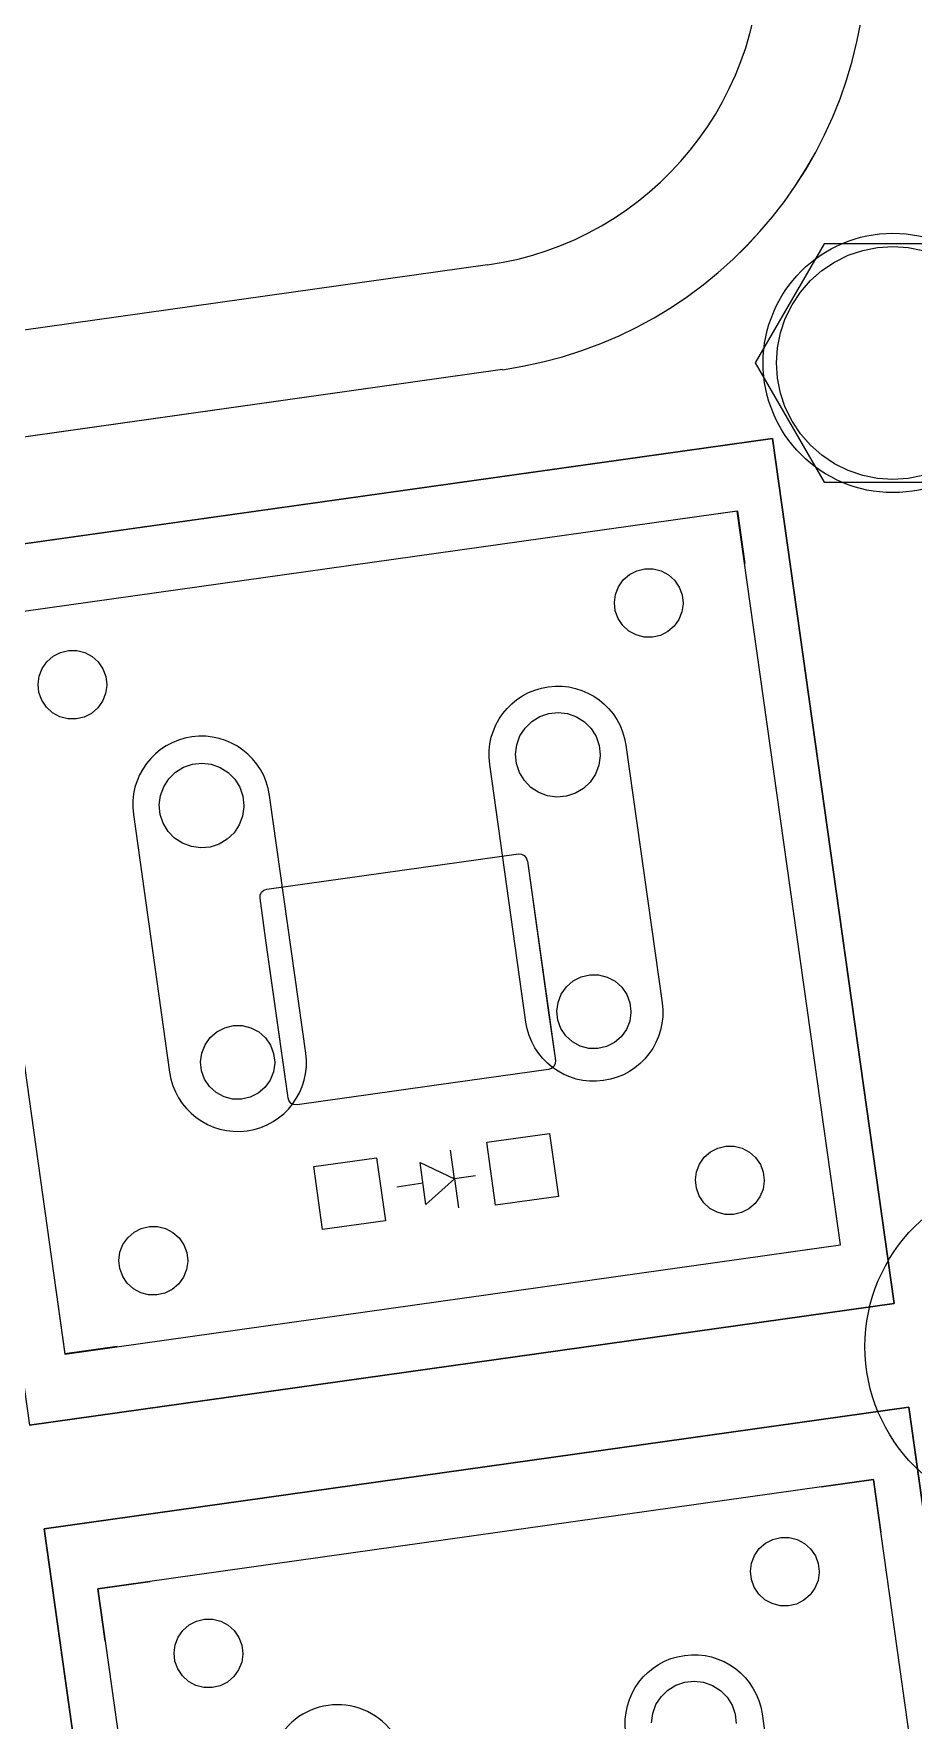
# Model space of a CAD drawing. Header units: inches. Extents: x -4 to 333, y -4 to 107.
# Drawn here: x 21.1 to 37.72, y 51.76 to 83.62 of the extents above; entities that cross this region are included whole.
import ezdxf

# ---------------------------------------------------------------- set-up
doc = ezdxf.new("R2010")
doc.units = ezdxf.units.IN
doc.header["$MEASUREMENT"] = 0
doc.layers.get('0').update_dxf_attribs({"color": 1})
for name, color, linetype in [('KICAD_EXPORT', 12, 'Continuous'), ('OUTLINE_CASE', 5, 'Continuous'), ('OUTLINE_CURVED', 6, 'Continuous')]:
    doc.layers.add(name, color=color, linetype=linetype)

# ---------------------------------------------------------------- blocks, each defined once
blk = doc.blocks.new('switch')
for points in [[(75.655, 33.601), (75.655, 17.101), (92.155, 17.101), (92.155, 33.601), (75.655, 33.601)], [(76.505, 32.339), (76.505, 18.339), (91.305, 18.339), (91.305, 32.339), (76.505, 32.339)]]:
    blk.add_lwpolyline(points)
for points in [[(79.205, 28.25), (79.205, 23.336, 1), (81.805, 23.336), (81.805, 28.25, 1)], [(88.605, 28.25), (88.605, 23.336, -1), (86.005, 23.336), (86.005, 28.25, -1)]]:
    blk.add_lwpolyline(points, format="xyb", close=True)

msp = doc.modelspace()

# ---------------------------------------------------------------- linework, layer by layer
at = {"layer": 'KICAD_EXPORT', "linetype": 'Continuous'}
for p, q in [((36.231, 79.305), (36.49, 79.432)), ((36.231, 79.305), (36.49, 79.432)), ((36.49, 79.432), (36.762, 79.524)), ((36.49, 79.432), (36.762, 79.524)), ((36.762, 79.524), (37.044, 79.58)), ((36.762, 79.524), (37.044, 79.58)), ((37.044, 79.58), (37.331, 79.599)), ((37.044, 79.58), (37.331, 79.599)), ((37.331, 79.599), (37.619, 79.58)), ((37.331, 79.599), (37.619, 79.58)), ((37.619, 79.58), (37.901, 79.524)), ((37.619, 79.58), (37.901, 79.524)), ((35.776, 78.955), (35.992, 79.145)), ((35.776, 78.955), (35.992, 79.145)), ((35.992, 79.145), (36.231, 79.305)), ((35.992, 79.145), (36.231, 79.305)), ((35.426, 78.499), (35.586, 78.739)), ((35.426, 78.499), (35.586, 78.739)), ((35.586, 78.739), (35.776, 78.955)), ((35.586, 78.739), (35.776, 78.955)), ((35.299, 78.241), (35.426, 78.499)), ((35.299, 78.241), (35.426, 78.499)), ((35.206, 77.969), (35.299, 78.241)), ((35.206, 77.969), (35.299, 78.241)), ((35.15, 77.686), (35.206, 77.969)), ((35.15, 77.686), (35.206, 77.969)), ((35.131, 77.399), (35.15, 77.686)), ((35.131, 77.399), (35.15, 77.686)), ((29.954, 77.272), (-0.373, 73.01)), ((35.15, 77.112), (35.131, 77.399)), ((35.15, 77.112), (35.131, 77.399)), ((35.206, 76.83), (35.15, 77.112)), ((35.206, 76.83), (35.15, 77.112)), ((35.299, 76.557), (35.206, 76.83)), ((35.299, 76.557), (35.206, 76.83)), ((35.426, 76.299), (35.299, 76.557)), ((35.426, 76.299), (35.299, 76.557)), ((35.586, 76.06), (35.426, 76.299)), ((35.586, 76.06), (35.426, 76.299)), ((18.72, 73.674), (35.06, 75.97)), ((35.06, 75.97), (37.356, 59.631)), ((35.776, 75.844), (35.586, 76.06)), ((35.776, 75.844), (35.586, 76.06)), ((35.992, 75.654), (35.776, 75.844)), ((35.992, 75.654), (35.776, 75.844)), ((36.231, 75.494), (35.992, 75.654)), ((36.231, 75.494), (35.992, 75.654)), ((36.49, 75.367), (36.231, 75.494)), ((36.49, 75.367), (36.231, 75.494)), ((36.762, 75.274), (36.49, 75.367)), ((36.762, 75.274), (36.49, 75.367)), ((37.044, 75.218), (36.762, 75.274)), ((37.044, 75.218), (36.762, 75.274)), ((37.331, 75.199), (37.044, 75.218)), ((37.331, 75.199), (37.044, 75.218)), ((37.619, 75.218), (37.331, 75.199)), ((37.619, 75.218), (37.331, 75.199)), ((37.901, 75.274), (37.619, 75.218)), ((37.901, 75.274), (37.619, 75.218)), ((34.394, 74.602), (33.403, 74.463)), ((34.394, 74.602), (34.533, 73.611)), ((32.146, 73.171), (32.236, 73.299)), ((32.146, 73.171), (32.236, 73.299)), ((32.236, 73.299), (32.354, 73.402)), ((32.236, 73.299), (32.354, 73.402)), ((32.354, 73.402), (32.493, 73.473)), ((32.354, 73.402), (32.493, 73.473)), ((32.493, 73.473), (32.644, 73.51)), ((32.493, 73.473), (32.644, 73.51)), ((32.644, 73.51), (32.801, 73.509)), ((32.644, 73.51), (32.801, 73.509)), ((32.801, 73.509), (32.952, 73.471)), ((32.801, 73.509), (32.952, 73.471)), ((32.952, 73.471), (33.09, 73.398)), ((32.952, 73.471), (33.09, 73.398)), ((33.09, 73.398), (33.207, 73.294)), ((33.09, 73.398), (33.207, 73.294)), ((33.207, 73.294), (33.295, 73.165)), ((33.207, 73.294), (33.295, 73.165)), ((32.069, 72.871), (32.089, 73.026)), ((32.069, 72.871), (32.089, 73.026)), ((32.089, 73.026), (32.146, 73.171)), ((32.089, 73.026), (32.146, 73.171)), ((33.295, 73.165), (33.35, 73.019)), ((33.295, 73.165), (33.35, 73.019)), ((33.35, 73.019), (33.369, 72.864)), ((33.35, 73.019), (33.369, 72.864)), ((32.086, 72.716), (32.069, 72.871)), ((32.086, 72.716), (32.069, 72.871)), ((32.14, 72.569), (32.086, 72.716)), ((32.14, 72.569), (32.086, 72.716)), ((33.347, 72.696), (33.289, 72.551)), ((33.347, 72.696), (33.289, 72.551)), ((33.369, 72.851), (33.347, 72.696)), ((33.369, 72.851), (33.347, 72.696)), ((33.369, 72.864), (33.369, 72.851)), ((33.369, 72.864), (33.369, 72.851)), ((32.227, 72.44), (32.14, 72.569)), ((32.227, 72.44), (32.14, 72.569)), ((32.343, 72.334), (32.227, 72.44)), ((32.343, 72.334), (32.227, 72.44)), ((32.48, 72.26), (32.343, 72.334)), ((32.48, 72.26), (32.343, 72.334)), ((33.079, 72.323), (32.939, 72.253)), ((33.079, 72.323), (32.939, 72.253)), ((33.198, 72.424), (33.079, 72.323)), ((33.198, 72.424), (33.079, 72.323)), ((33.289, 72.551), (33.198, 72.424)), ((33.289, 72.551), (33.198, 72.424)), ((32.631, 72.22), (32.48, 72.26)), ((32.631, 72.22), (32.48, 72.26)), ((32.787, 72.218), (32.631, 72.22)), ((32.787, 72.218), (32.631, 72.22)), ((32.939, 72.253), (32.787, 72.218)), ((32.939, 72.253), (32.787, 72.218)), ((21.255, 71.628), (21.345, 71.756)), ((21.255, 71.628), (21.345, 71.756)), ((21.345, 71.756), (21.462, 71.859)), ((21.345, 71.756), (21.462, 71.859)), ((21.462, 71.859), (21.601, 71.93)), ((21.462, 71.859), (21.601, 71.93)), ((21.601, 71.93), (21.753, 71.967)), ((21.601, 71.93), (21.753, 71.967)), ((21.753, 71.967), (21.909, 71.966)), ((21.753, 71.967), (21.909, 71.966)), ((21.909, 71.966), (22.061, 71.928)), ((21.909, 71.966), (22.061, 71.928)), ((22.061, 71.928), (22.199, 71.855)), ((22.061, 71.928), (22.199, 71.855)), ((22.199, 71.855), (22.315, 71.751)), ((22.199, 71.855), (22.315, 71.751)), ((22.315, 71.751), (22.404, 71.622)), ((22.315, 71.751), (22.404, 71.622)), ((21.178, 71.328), (21.198, 71.483)), ((21.178, 71.328), (21.198, 71.483)), ((21.198, 71.483), (21.255, 71.628)), ((21.198, 71.483), (21.255, 71.628)), ((22.404, 71.622), (22.459, 71.476)), ((22.404, 71.622), (22.459, 71.476)), ((22.459, 71.476), (22.478, 71.321)), ((22.459, 71.476), (22.478, 71.321)), ((21.195, 71.173), (21.178, 71.328)), ((21.195, 71.173), (21.178, 71.328)), ((21.249, 71.026), (21.195, 71.173)), ((21.249, 71.026), (21.195, 71.173)), ((22.456, 71.153), (22.397, 71.008)), ((22.456, 71.153), (22.397, 71.008)), ((22.478, 71.308), (22.456, 71.153)), ((22.478, 71.308), (22.456, 71.153)), ((22.478, 71.321), (22.478, 71.308)), ((22.478, 71.321), (22.478, 71.308)), ((21.336, 70.896), (21.249, 71.026)), ((21.336, 70.896), (21.249, 71.026)), ((21.451, 70.791), (21.336, 70.896)), ((21.451, 70.791), (21.336, 70.896)), ((21.588, 70.717), (21.451, 70.791)), ((21.588, 70.717), (21.451, 70.791)), ((22.187, 70.78), (22.048, 70.71)), ((22.187, 70.78), (22.048, 70.71)), ((22.306, 70.881), (22.187, 70.78)), ((22.306, 70.881), (22.187, 70.78)), ((22.397, 71.008), (22.306, 70.881)), ((22.397, 71.008), (22.306, 70.881)), ((30.661, 70.721), (30.83, 70.779)), ((30.83, 70.779), (31.007, 70.797)), ((31.007, 70.797), (31.184, 70.776)), ((31.184, 70.776), (31.352, 70.716)), ((21.739, 70.677), (21.588, 70.717)), ((21.739, 70.677), (21.588, 70.717)), ((21.896, 70.675), (21.739, 70.677)), ((21.896, 70.675), (21.739, 70.677)), ((22.048, 70.71), (21.896, 70.675)), ((22.048, 70.71), (21.896, 70.675)), ((30.285, 70.353), (30.381, 70.503)), ((30.381, 70.503), (30.509, 70.628)), ((30.509, 70.628), (30.661, 70.721)), ((31.352, 70.716), (31.503, 70.621)), ((31.503, 70.621), (31.628, 70.494)), ((31.628, 70.494), (31.723, 70.343)), ((30.201, 70.008), (30.224, 70.185)), ((30.224, 70.185), (30.285, 70.353)), ((31.723, 70.343), (31.781, 70.175)), ((31.781, 70.175), (31.801, 69.997)), ((23.928, 69.763), (24.097, 69.82)), ((24.097, 69.82), (24.275, 69.839)), ((24.275, 69.839), (24.452, 69.818)), ((24.452, 69.818), (24.62, 69.758)), ((30.219, 69.831), (30.201, 70.008)), ((30.275, 69.662), (30.219, 69.831)), ((31.776, 69.798), (31.713, 69.632)), ((31.801, 69.975), (31.776, 69.798)), ((31.801, 69.997), (31.801, 69.975)), ((23.553, 69.394), (23.649, 69.544)), ((23.649, 69.544), (23.777, 69.669)), ((23.777, 69.669), (23.928, 69.763)), ((24.62, 69.758), (24.77, 69.662)), ((24.77, 69.662), (24.896, 69.536)), ((24.896, 69.536), (24.991, 69.384)), ((30.368, 69.509), (30.275, 69.662)), ((30.491, 69.381), (30.368, 69.509)), ((31.614, 69.483), (31.485, 69.36)), ((31.713, 69.632), (31.614, 69.483)), ((23.469, 69.05), (23.492, 69.227)), ((23.492, 69.227), (23.553, 69.394)), ((24.991, 69.384), (25.049, 69.216)), ((25.049, 69.216), (25.069, 69.039)), ((30.641, 69.283), (30.491, 69.381)), ((30.808, 69.221), (30.641, 69.283)), ((30.985, 69.197), (30.808, 69.221)), ((31.162, 69.214), (30.985, 69.197)), ((31.332, 69.269), (31.162, 69.214)), ((31.485, 69.36), (31.332, 69.269)), ((23.487, 68.872), (23.469, 69.05)), ((23.543, 68.703), (23.487, 68.872)), ((25.044, 68.84), (24.981, 68.673)), ((25.069, 69.016), (25.044, 68.84)), ((25.069, 69.039), (25.069, 69.016)), ((23.635, 68.551), (23.543, 68.703)), ((23.759, 68.422), (23.635, 68.551)), ((24.882, 68.524), (24.753, 68.401)), ((24.981, 68.673), (24.882, 68.524)), ((23.908, 68.325), (23.759, 68.422)), ((24.076, 68.262), (23.908, 68.325)), ((24.252, 68.239), (24.076, 68.262)), ((24.43, 68.255), (24.252, 68.239)), ((24.6, 68.31), (24.43, 68.255)), ((24.753, 68.401), (24.6, 68.31)), ((25.501, 67.457), (30.255, 68.125)), ((25.501, 67.457), (30.255, 68.125)), ((30.255, 68.125), (30.313, 68.122)), ((30.255, 68.125), (30.313, 68.122)), ((30.313, 68.122), (30.366, 68.096)), ((30.313, 68.122), (30.366, 68.096)), ((30.366, 68.096), (30.405, 68.053)), ((30.366, 68.096), (30.405, 68.053)), ((30.405, 68.053), (30.424, 67.997)), ((30.405, 68.053), (30.424, 67.997)), ((30.424, 67.997), (30.426, 67.985)), ((30.424, 67.997), (30.426, 67.985)), ((30.426, 67.985), (30.426, 67.985)), ((30.426, 67.985), (30.63, 66.532)), ((30.426, 67.985), (30.426, 67.985)), ((30.426, 67.985), (30.627, 66.552)), ((25.374, 67.288), (25.377, 67.346)), ((25.374, 67.288), (25.377, 67.346)), ((25.492, 66.446), (25.374, 67.288)), ((25.492, 66.446), (25.374, 67.288)), ((25.377, 67.346), (25.402, 67.399)), ((25.377, 67.346), (25.402, 67.399)), ((25.402, 67.399), (25.435, 67.428)), ((25.402, 67.399), (25.435, 67.428)), ((25.435, 67.428), (25.446, 67.438)), ((25.435, 67.428), (25.446, 67.438)), ((25.446, 67.438), (25.501, 67.457)), ((25.446, 67.438), (25.501, 67.457)), ((25.61, 65.608), (25.492, 66.446)), ((25.492, 66.446), (25.492, 66.446)), ((25.61, 65.603), (25.492, 66.446)), ((25.492, 66.446), (25.492, 66.446)), ((30.627, 66.552), (30.822, 65.169)), ((30.63, 66.532), (30.827, 65.13)), ((31.163, 65.613), (31.29, 65.724)), ((31.29, 65.724), (31.439, 65.801)), ((31.439, 65.801), (31.603, 65.84)), ((31.603, 65.84), (31.771, 65.839)), ((31.771, 65.839), (31.934, 65.798)), ((31.934, 65.798), (32.083, 65.72)), ((32.083, 65.72), (32.208, 65.608)), ((25.898, 63.558), (25.61, 65.608)), ((25.898, 63.558), (25.61, 65.603)), ((30.983, 65.152), (31.005, 65.319)), ((31.005, 65.319), (31.066, 65.476)), ((31.066, 65.476), (31.163, 65.613)), ((32.208, 65.608), (32.304, 65.469)), ((32.304, 65.469), (32.363, 65.312)), ((32.363, 65.312), (32.383, 65.145)), ((30.822, 65.169), (30.955, 64.222)), ((30.827, 65.13), (30.955, 64.222)), ((31.002, 64.985), (30.983, 65.152)), ((32.383, 65.13), (32.359, 64.964)), ((32.383, 65.145), (32.383, 65.13)), ((24.431, 64.655), (24.558, 64.765)), ((24.558, 64.765), (24.707, 64.842)), ((24.707, 64.842), (24.87, 64.882)), ((24.87, 64.882), (25.039, 64.881)), ((25.039, 64.881), (25.202, 64.84)), ((25.202, 64.84), (25.351, 64.761)), ((25.351, 64.761), (25.476, 64.649)), ((31.06, 64.827), (31.002, 64.985)), ((31.153, 64.688), (31.06, 64.827)), ((31.278, 64.574), (31.153, 64.688)), ((32.297, 64.808), (32.199, 64.671)), ((32.359, 64.964), (32.297, 64.808)), ((24.251, 64.194), (24.273, 64.36)), ((24.273, 64.36), (24.334, 64.517)), ((24.334, 64.517), (24.431, 64.655)), ((25.476, 64.649), (25.571, 64.511)), ((25.571, 64.511), (25.631, 64.353)), ((31.426, 64.494), (31.278, 64.574)), ((31.588, 64.451), (31.426, 64.494)), ((31.756, 64.449), (31.588, 64.451)), ((31.92, 64.486), (31.756, 64.449)), ((32.071, 64.562), (31.92, 64.486)), ((32.199, 64.671), (32.071, 64.562)), ((24.269, 64.027), (24.251, 64.194)), ((25.651, 64.172), (25.627, 64.005)), ((25.631, 64.353), (25.651, 64.186)), ((25.651, 64.186), (25.651, 64.172)), ((30.827, 64.053), (28.71, 63.755)), ((30.827, 64.053), (28.71, 63.755)), ((30.882, 64.072), (30.827, 64.053)), ((30.882, 64.072), (30.827, 64.053)), ((30.926, 64.111), (30.882, 64.072)), ((30.926, 64.111), (30.882, 64.072)), ((30.951, 64.164), (30.926, 64.111)), ((30.951, 64.164), (30.926, 64.111)), ((30.926, 64.111), (30.926, 64.111)), ((30.926, 64.111), (30.926, 64.111)), ((30.955, 64.222), (30.951, 64.164)), ((30.955, 64.222), (30.951, 64.164)), ((24.327, 63.869), (24.269, 64.027)), ((24.421, 63.729), (24.327, 63.869)), ((24.546, 63.616), (24.421, 63.729)), ((25.564, 63.849), (25.466, 63.713)), ((25.627, 64.005), (25.564, 63.849)), ((28.71, 63.755), (27.955, 63.649)), ((28.71, 63.755), (27.955, 63.649)), ((24.693, 63.536), (24.546, 63.616)), ((24.856, 63.493), (24.693, 63.536)), ((25.024, 63.49), (24.856, 63.493)), ((25.188, 63.528), (25.024, 63.49)), ((25.338, 63.603), (25.188, 63.528)), ((25.466, 63.713), (25.338, 63.603)), ((25.904, 63.512), (25.898, 63.558)), ((25.904, 63.512), (25.898, 63.558)), ((25.923, 63.457), (25.904, 63.512)), ((25.923, 63.457), (25.904, 63.512)), ((25.962, 63.413), (25.923, 63.457)), ((25.962, 63.413), (25.923, 63.457)), ((26.015, 63.388), (25.962, 63.413)), ((26.015, 63.388), (25.962, 63.413)), ((27.955, 63.649), (26.074, 63.385)), ((27.955, 63.649), (26.074, 63.385)), ((27.955, 63.649), (27.955, 63.649)), ((27.955, 63.649), (27.955, 63.649)), ((26.074, 63.385), (26.015, 63.388)), ((26.074, 63.385), (26.015, 63.388)), ((29.657, 62.677), (30.845, 62.844)), ((29.657, 62.677), (30.845, 62.844)), ((30.845, 62.844), (31.012, 61.655)), ((30.845, 62.844), (31.012, 61.655)), ((29.047, 61.985), (28.971, 62.53)), ((29.824, 61.488), (29.657, 62.677)), ((29.824, 61.488), (29.657, 62.677)), ((33.769, 62.394), (33.886, 62.497)), ((33.769, 62.394), (33.886, 62.497)), ((33.886, 62.497), (34.025, 62.568)), ((33.886, 62.497), (34.025, 62.568)), ((34.025, 62.568), (34.177, 62.605)), ((34.025, 62.568), (34.177, 62.605)), ((34.177, 62.605), (34.333, 62.604)), ((34.177, 62.605), (34.333, 62.604)), ((34.333, 62.604), (34.485, 62.566)), ((34.333, 62.604), (34.485, 62.566)), ((34.485, 62.566), (34.623, 62.493)), ((34.485, 62.566), (34.623, 62.493)), ((34.623, 62.493), (34.739, 62.389)), ((34.623, 62.493), (34.739, 62.389)), ((26.389, 62.217), (27.577, 62.384)), ((26.389, 62.217), (27.577, 62.384)), ((26.556, 61.029), (26.389, 62.217)), ((26.556, 61.029), (26.389, 62.217)), ((27.577, 62.384), (27.744, 61.196)), ((27.577, 62.384), (27.744, 61.196)), ((28.509, 61.505), (28.397, 62.298)), ((28.397, 62.298), (29.047, 61.985)), ((33.622, 62.121), (33.679, 62.266)), ((33.622, 62.121), (33.679, 62.266)), ((33.679, 62.266), (33.769, 62.394)), ((33.679, 62.266), (33.769, 62.394)), ((34.739, 62.389), (34.828, 62.26)), ((34.739, 62.389), (34.828, 62.26)), ((34.828, 62.26), (34.883, 62.114)), ((34.828, 62.26), (34.883, 62.114)), ((28.453, 61.902), (27.958, 61.832)), ((29.047, 61.985), (28.509, 61.505)), ((29.444, 62.041), (29.047, 61.985)), ((29.047, 61.985), (29.124, 61.44)), ((33.602, 61.966), (33.622, 62.121)), ((33.602, 61.966), (33.622, 62.121)), ((33.619, 61.811), (33.602, 61.966)), ((33.619, 61.811), (33.602, 61.966)), ((33.673, 61.664), (33.619, 61.811)), ((33.673, 61.664), (33.619, 61.811)), ((34.902, 61.945), (34.88, 61.791)), ((34.902, 61.945), (34.88, 61.791)), ((34.883, 62.114), (34.902, 61.959)), ((34.883, 62.114), (34.902, 61.959)), ((34.902, 61.959), (34.902, 61.945)), ((34.902, 61.959), (34.902, 61.945)), ((31.012, 61.655), (29.824, 61.488)), ((31.012, 61.655), (29.824, 61.488)), ((33.76, 61.534), (33.673, 61.664)), ((33.76, 61.534), (33.673, 61.664)), ((33.875, 61.429), (33.76, 61.534)), ((33.875, 61.429), (33.76, 61.534)), ((34.73, 61.519), (34.611, 61.418)), ((34.73, 61.519), (34.611, 61.418)), ((34.821, 61.646), (34.73, 61.519)), ((34.821, 61.646), (34.73, 61.519)), ((34.88, 61.791), (34.821, 61.646)), ((34.88, 61.791), (34.821, 61.646)), ((36.342, 60.738), (36.203, 61.728)), ((27.744, 61.196), (26.556, 61.029)), ((27.744, 61.196), (26.556, 61.029)), ((34.012, 61.355), (33.875, 61.429)), ((34.012, 61.355), (33.875, 61.429)), ((34.163, 61.315), (34.012, 61.355)), ((34.163, 61.315), (34.012, 61.355)), ((34.32, 61.313), (34.163, 61.315)), ((34.32, 61.313), (34.163, 61.315)), ((34.472, 61.348), (34.32, 61.313)), ((34.472, 61.348), (34.32, 61.313)), ((34.611, 61.418), (34.472, 61.348)), ((34.611, 61.418), (34.472, 61.348)), ((22.784, 60.748), (22.874, 60.875)), ((22.784, 60.748), (22.874, 60.875)), ((22.874, 60.875), (22.992, 60.978)), ((22.874, 60.875), (22.992, 60.978)), ((22.992, 60.978), (23.13, 61.05)), ((22.992, 60.978), (23.13, 61.05)), ((23.13, 61.05), (23.282, 61.086)), ((23.13, 61.05), (23.282, 61.086)), ((23.282, 61.086), (23.438, 61.085)), ((23.282, 61.086), (23.438, 61.085)), ((23.438, 61.085), (23.59, 61.047)), ((23.438, 61.085), (23.59, 61.047)), ((23.59, 61.047), (23.728, 60.974)), ((23.59, 61.047), (23.728, 60.974)), ((23.728, 60.974), (23.844, 60.87)), ((23.728, 60.974), (23.844, 60.87)), ((23.844, 60.87), (23.933, 60.742)), ((23.844, 60.87), (23.933, 60.742)), ((22.707, 60.447), (22.727, 60.602)), ((22.707, 60.447), (22.727, 60.602)), ((22.727, 60.602), (22.784, 60.748)), ((22.727, 60.602), (22.784, 60.748)), ((23.933, 60.742), (23.988, 60.595)), ((23.933, 60.742), (23.988, 60.595)), ((23.988, 60.595), (24.007, 60.44)), ((23.988, 60.595), (24.007, 60.44)), ((35.352, 60.599), (36.342, 60.738)), ((22.724, 60.292), (22.707, 60.447)), ((22.724, 60.292), (22.707, 60.447)), ((22.778, 60.145), (22.724, 60.292)), ((22.778, 60.145), (22.724, 60.292)), ((23.985, 60.272), (23.926, 60.127)), ((23.985, 60.272), (23.926, 60.127)), ((24.007, 60.427), (23.985, 60.272)), ((24.007, 60.427), (23.985, 60.272)), ((24.007, 60.44), (24.007, 60.427)), ((24.007, 60.44), (24.007, 60.427)), ((22.865, 60.016), (22.778, 60.145)), ((22.865, 60.016), (22.778, 60.145)), ((22.98, 59.911), (22.865, 60.016)), ((22.98, 59.911), (22.865, 60.016)), ((23.118, 59.836), (22.98, 59.911)), ((23.118, 59.836), (22.98, 59.911)), ((23.716, 59.899), (23.577, 59.829)), ((23.716, 59.899), (23.577, 59.829)), ((23.835, 60), (23.716, 59.899)), ((23.835, 60), (23.716, 59.899)), ((23.926, 60.127), (23.835, 60)), ((23.926, 60.127), (23.835, 60)), ((37.356, 59.631), (21.016, 57.334)), ((21.547, 59.669), (21.686, 58.678)), ((23.269, 59.796), (23.118, 59.836)), ((23.269, 59.796), (23.118, 59.836)), ((23.425, 59.794), (23.269, 59.796)), ((23.425, 59.794), (23.269, 59.796)), ((23.577, 59.829), (23.425, 59.794)), ((23.577, 59.829), (23.425, 59.794)), ((22.676, 58.817), (21.686, 58.678)), ((21.292, 55.376), (37.631, 57.673)), ((37.631, 57.673), (39.927, 41.333)), ((36.965, 56.304), (35.975, 56.165)), ((36.965, 56.304), (37.104, 55.314)), ((23.588, 39.037), (21.292, 55.376)), ((34.925, 55.104), (35.064, 55.176)), ((34.925, 55.104), (35.064, 55.176)), ((35.064, 55.176), (35.216, 55.212)), ((35.064, 55.176), (35.216, 55.212)), ((35.216, 55.212), (35.372, 55.211)), ((35.216, 55.212), (35.372, 55.211)), ((35.372, 55.211), (35.524, 55.173)), ((35.372, 55.211), (35.524, 55.173)), ((35.524, 55.173), (35.662, 55.1)), ((35.524, 55.173), (35.662, 55.1)), ((34.661, 54.728), (34.718, 54.874)), ((34.661, 54.728), (34.718, 54.874)), ((34.718, 54.874), (34.808, 55.001)), ((34.718, 54.874), (34.808, 55.001)), ((34.808, 55.001), (34.925, 55.104)), ((34.808, 55.001), (34.925, 55.104)), ((35.662, 55.1), (35.778, 54.996)), ((35.662, 55.1), (35.778, 54.996)), ((35.778, 54.996), (35.867, 54.868)), ((35.778, 54.996), (35.867, 54.868)), ((35.867, 54.868), (35.922, 54.722)), ((35.867, 54.868), (35.922, 54.722)), ((34.641, 54.573), (34.661, 54.728)), ((34.641, 54.573), (34.661, 54.728)), ((34.658, 54.418), (34.641, 54.573)), ((34.658, 54.418), (34.641, 54.573)), ((35.94, 54.553), (35.918, 54.398)), ((35.94, 54.553), (35.918, 54.398)), ((35.922, 54.722), (35.941, 54.567)), ((35.922, 54.722), (35.941, 54.567)), ((35.941, 54.567), (35.94, 54.553)), ((35.941, 54.567), (35.94, 54.553)), ((22.309, 54.244), (23.299, 54.383)), ((22.448, 53.254), (22.309, 54.244)), ((34.711, 54.271), (34.658, 54.418)), ((34.711, 54.271), (34.658, 54.418)), ((34.799, 54.142), (34.711, 54.271)), ((34.799, 54.142), (34.711, 54.271)), ((35.86, 54.253), (35.769, 54.127)), ((35.86, 54.253), (35.769, 54.127)), ((35.918, 54.398), (35.86, 54.253)), ((35.918, 54.398), (35.86, 54.253)), ((34.914, 54.037), (34.799, 54.142)), ((34.914, 54.037), (34.799, 54.142)), ((35.051, 53.962), (34.914, 54.037)), ((35.051, 53.962), (34.914, 54.037)), ((35.202, 53.923), (35.051, 53.962)), ((35.202, 53.923), (35.051, 53.962)), ((35.359, 53.92), (35.202, 53.923)), ((35.359, 53.92), (35.202, 53.923)), ((35.511, 53.955), (35.359, 53.92)), ((35.511, 53.955), (35.359, 53.92)), ((35.65, 54.025), (35.511, 53.955)), ((35.65, 54.025), (35.511, 53.955)), ((35.769, 54.127), (35.65, 54.025)), ((35.769, 54.127), (35.65, 54.025)), ((23.916, 53.458), (24.034, 53.561)), ((23.916, 53.458), (24.034, 53.561)), ((24.034, 53.561), (24.173, 53.633)), ((24.034, 53.561), (24.173, 53.633)), ((24.173, 53.633), (24.325, 53.669)), ((24.173, 53.633), (24.325, 53.669)), ((24.325, 53.669), (24.481, 53.668)), ((24.325, 53.669), (24.481, 53.668)), ((24.481, 53.668), (24.632, 53.63)), ((24.481, 53.668), (24.632, 53.63)), ((24.632, 53.63), (24.77, 53.557)), ((24.632, 53.63), (24.77, 53.557)), ((24.77, 53.557), (24.887, 53.453)), ((24.77, 53.557), (24.887, 53.453)), ((23.77, 53.185), (23.826, 53.331)), ((23.77, 53.185), (23.826, 53.331)), ((23.826, 53.331), (23.916, 53.458)), ((23.826, 53.331), (23.916, 53.458)), ((24.887, 53.453), (24.975, 53.325)), ((24.887, 53.453), (24.975, 53.325)), ((24.975, 53.325), (25.03, 53.178)), ((24.975, 53.325), (25.03, 53.178)), ((23.749, 53.03), (23.77, 53.185)), ((23.749, 53.03), (23.77, 53.185)), ((23.766, 52.875), (23.749, 53.03)), ((23.766, 52.875), (23.749, 53.03)), ((25.049, 53.01), (25.027, 52.855)), ((25.049, 53.01), (25.027, 52.855)), ((25.03, 53.178), (25.049, 53.023)), ((25.03, 53.178), (25.049, 53.023)), ((25.049, 53.023), (25.049, 53.01)), ((25.049, 53.023), (25.049, 53.01)), ((23.82, 52.728), (23.766, 52.875)), ((23.82, 52.728), (23.766, 52.875)), ((23.907, 52.599), (23.82, 52.728)), ((23.907, 52.599), (23.82, 52.728)), ((24.023, 52.494), (23.907, 52.599)), ((24.023, 52.494), (23.907, 52.599)), ((24.878, 52.583), (24.759, 52.482)), ((24.878, 52.583), (24.759, 52.482)), ((24.969, 52.71), (24.878, 52.583)), ((24.969, 52.71), (24.878, 52.583)), ((25.027, 52.855), (24.969, 52.71)), ((25.027, 52.855), (24.969, 52.71)), ((24.16, 52.419), (24.023, 52.494)), ((24.16, 52.419), (24.023, 52.494)), ((24.311, 52.379), (24.16, 52.419)), ((24.311, 52.379), (24.16, 52.419)), ((24.467, 52.377), (24.311, 52.379)), ((24.467, 52.377), (24.311, 52.379)), ((24.619, 52.412), (24.467, 52.377)), ((24.619, 52.412), (24.467, 52.377)), ((24.759, 52.482), (24.619, 52.412)), ((24.759, 52.482), (24.619, 52.412)), ((32.953, 52.205), (33.08, 52.33)), ((33.08, 52.33), (33.232, 52.423)), ((33.232, 52.423), (33.401, 52.481)), ((33.401, 52.481), (33.579, 52.5)), ((33.579, 52.5), (33.756, 52.478)), ((33.756, 52.478), (33.924, 52.419)), ((33.924, 52.419), (34.074, 52.323)), ((34.074, 52.323), (34.2, 52.197)), ((32.795, 51.888), (32.856, 52.055)), ((32.856, 52.055), (32.953, 52.205)), ((34.2, 52.197), (34.294, 52.045)), ((34.294, 52.045), (34.353, 51.877)), ((32.773, 51.711), (32.795, 51.888)), ((34.353, 51.877), (34.373, 51.7))]:
    msp.add_line(p, q, dxfattribs=at)
at = {"layer": 'KICAD_EXPORT'}
msp.add_circle((37.331, 77.399), 2.45, dxfattribs=at)
msp.add_arc((28.841, 85.194), 8, 277.9998, 4.0001, dxfattribs=at)
at = {"layer": 'OUTLINE_CASE'}
msp.add_line((29.675, 79.253), (-0.652, 74.991), dxfattribs=at)
msp.add_arc((28.84, 85.194), 6, 277.9998, 4.0001, dxfattribs=at)
at = {"layer": 'OUTLINE_CURVED'}
msp.add_line((29.954, 77.272), (-0.374, 73.01), dxfattribs=at)
msp.add_lwpolyline([(36.032, 79.649), (34.733, 77.399), (36.032, 75.149), (38.63, 75.149), (39.929, 77.399), (38.63, 79.649)], close=True, dxfattribs=at)
msp.add_circle((40.005, 58.82), 3.2, dxfattribs=at)
msp.add_arc((28.84, 85.194), 8, 277.9998, 4.0001, dxfattribs=at)

# ---------------------------------------------------------------- block references
at = {"rotation": 7.999818043628953}
for p in [(-51.523, 29.87), (-48.951, 11.573)]:
    msp.add_blockref('switch', p, dxfattribs=at)

doc.saveas('drawing.dxf')
